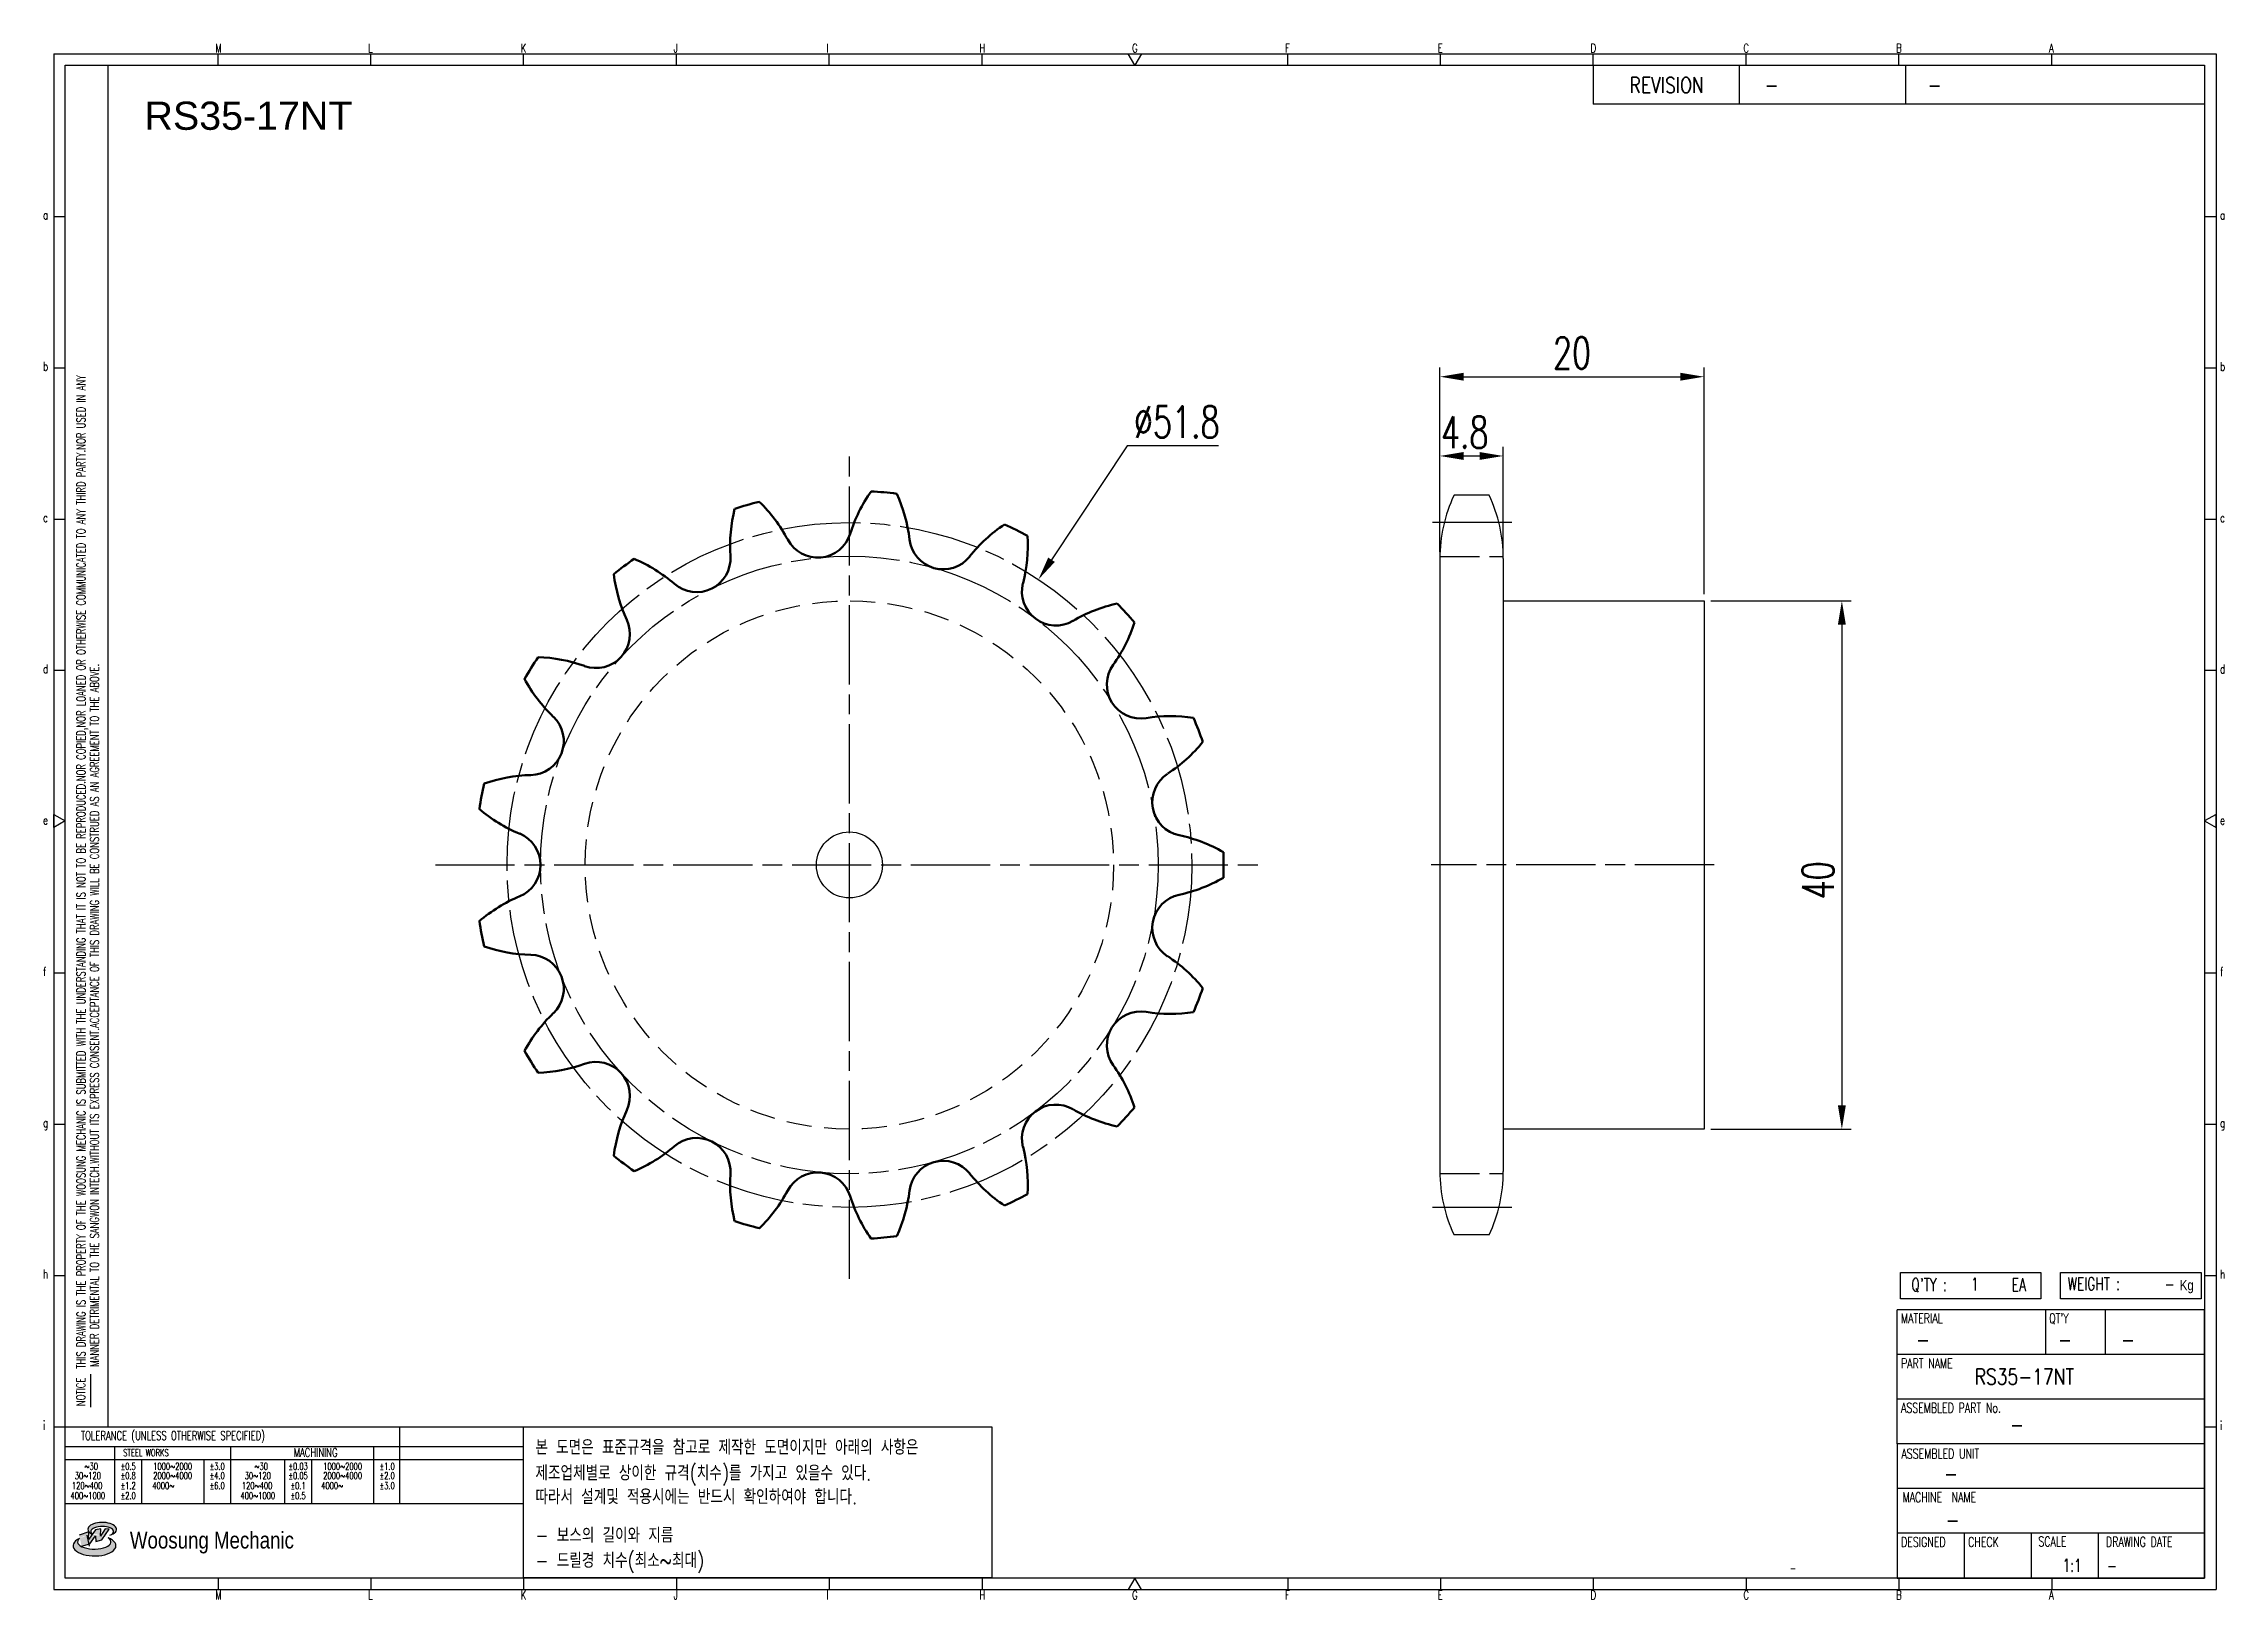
# Model space of a CAD drawing. Header units: millimetres. Extents: x -44811 to -44646, y 1097 to 1215.
import ezdxf
from ezdxf.enums import TextEntityAlignment as Align

# ---------------------------------------------------------------- set-up
doc = ezdxf.new("R2010")
doc.units = ezdxf.units.MM
for name, pattern in [('AM_ISO02W050', [7.5, 6, -1.5]), ('AM_ISO02W050x2', [3.75, 3, -0.75]), ('AM_ISO08W050', [18, 12, -1.5, 3, -1.5]), ('AM_ISO08W050x2', [9, 6, -0.75, 1.5, -0.75]), ('HIDDEN', [9.525, 6.35, -3.175])]:
    doc.linetypes.add(name, pattern=pattern)
for name, color, linetype, lineweight in [('AM_0N', 7, 'Continuous', 50), ('AM_3N', 6, 'AM_ISO02W050', 25), ('AM_7', 4, 'AM_ISO08W050', 25), ('AM_7N', 4, 'AM_ISO08W050', 25)]:
    doc.layers.add(name, color=color, linetype=linetype, lineweight=lineweight)
for name, color, linetype in [('HL', 2, 'HIDDEN'), ('S-DIM', 7, 'Continuous'), ('TITLE', 7, 'Continuous'), ('도면레이아웃', 7, 'Continuous')]:
    doc.layers.add(name, color=color, linetype=linetype)
doc.styles.add('HAN', font='ROMANS.shx', dxfattribs={"width": 0.7, "bigfont": 'whgtxt.shx'})
doc.styles.add('HKD_ST2', font='romans.shx', dxfattribs={"width": 0.7, "height": 4, "bigfont": '@extfont2.shx'})
doc.styles.add('HSG', font='SIMPLEX.shx', dxfattribs={"width": 0.7, "bigfont": 'HSG.shx'})
doc.styles.add('ROMANS', font='romans.shx', dxfattribs={"width": 0.7, "bigfont": 'whgtxt.shx'})
doc.styles.add('SLDTEXTSTYLE4', font='arial.ttf', dxfattribs={"width": 0.8})
doc.styles.get("Standard").update_dxf_attribs({"font": 'arial.ttf'})
doc.dimstyles.new('APP3', dxfattribs={"dimtxt": 2.4, "dimasz": 1.8, "dimexe": 0.7, "dimexo": 0.5, "dimgap": 0.6, "dimtad": 1, "dimtoh": 1, "dimdec": 1, "dimrnd": 0.01, "dimzin": 9, "dimdsep": 46, "dimtxsty": 'HSG', "dimcen": 0, "dimclrd": 1, "dimclre": 1, "dimclrt": 256, "dimazin": 2, "dimtp": 1, "dimtm": 1, "dimtfac": 0.5, "dimtdec": 1, "dimtofl": 0, "dimtmove": 0, "dimatfit": 3, "dimfxl": 0, "dimtvp": 1, "dimtolj": 2, "dimlwd": -1, "dimlwe": -1, "dimarcsym": 0})
doc.dimstyles.new('APP3$0', dxfattribs={"dimtxt": 2.4, "dimasz": 1.8, "dimexe": 0.7, "dimexo": 0.5, "dimgap": 0.6, "dimtad": 1, "dimtoh": 1, "dimdec": 1, "dimrnd": 0.01, "dimzin": 9, "dimdsep": 46, "dimtxsty": 'HSG', "dimcen": 0, "dimclrd": 1, "dimclre": 1, "dimclrt": 256, "dimazin": 2, "dimtp": 1, "dimtm": 1, "dimtfac": 0.5, "dimtdec": 1, "dimtofl": 0, "dimtmove": 0, "dimatfit": 3, "dimfxl": 0, "dimtvp": 1, "dimtolj": 2, "dimlwd": -1, "dimlwe": -1, "dimarcsym": 0})

# ---------------------------------------------------------------- blocks, each defined once
blk = doc.blocks.new('SUYWSHJH')
at = {"layer": '도면레이아웃'}
h = blk.add_hatch(color=10, dxfattribs=at)
h.paths.add_polyline_path([(1.544, 35.177), (1.554, 34.966), (1.779, 35.034), (2.054, 35.422), (1.908, 35.446), (1.728, 35.167), (1.741, 35.439), (1.547, 35.405), (1.292, 35.041), (1.295, 35.33), (0.943, 35.208), (1.03, 34.8), (1.336, 34.885)])
edge = h.paths.add_edge_path()
edge.add_ellipse((1.795, 35.421), major_axis=(-0.53, 0), ratio=0.487785, start_angle=122.36065, end_angle=403.39574)
edge.add_line((1.411, 35.244), (1.419, 35.261))
edge.add_ellipse((1.798, 35.344), major_axis=(-0.423, 0), ratio=0.444396, start_angle=131.58977, end_angle=386.19408, ccw=False)
edge = h.paths.add_edge_path()
edge.add_ellipse((1.512, 34.815), major_axis=(-0.793, 0), ratio=0.480113, start_angle=314.67633, end_angle=590.85213)
edge.add_ellipse((1.501, 34.958), major_axis=(-0.62, 0), ratio=0.43311, start_angle=331.7024, end_angle=574.42495, ccw=False)
for p, q in [((0, 90.118), (80.15, 90.118)), ((0, 90.118), (0, 33.191)), ((6.089, 89.693), (6.089, 90.118)), ((11.753, 89.693), (11.753, 90.118)), ((17.418, 89.693), (17.418, 90.118)), ((23.082, 89.693), (23.082, 90.118)), ((28.746, 89.693), (28.746, 90.118)), ((34.411, 89.693), (34.411, 90.118)), ((45.739, 89.693), (45.739, 90.118)), ((51.404, 89.693), (51.404, 90.118)), ((57.068, 89.693), (57.068, 90.118)), ((62.732, 89.693), (62.732, 90.118)), ((68.397, 89.693), (68.397, 90.118)), ((74.061, 89.693), (74.061, 90.118)), ((80.15, 90.118), (80.15, 33.191)), ((0, 84.085), (0.425, 84.085)), ((79.725, 84.085), (80.15, 84.085)), ((0, 78.478), (0.425, 78.478)), ((79.725, 78.478), (80.15, 78.478)), ((0, 72.87), (0.425, 72.87)), ((79.725, 72.87), (80.15, 72.87)), ((0, 67.262), (0.425, 67.262)), ((79.725, 67.262), (80.15, 67.262)), ((0, 56.047), (0.425, 56.047)), ((79.725, 56.047), (80.15, 56.047)), ((0, 50.439), (0.425, 50.439)), ((79.725, 50.439), (80.15, 50.439)), ((0, 44.832), (0.425, 44.832)), ((79.725, 44.832), (80.15, 44.832)), ((1.377, 39.947), (1.377, 41.174)), ((0, 39.224), (0.425, 39.224)), ((79.725, 39.224), (80.15, 39.224)), ((0, 33.191), (80.15, 33.191)), ((6.089, 33.616), (6.089, 33.191)), ((11.753, 33.616), (11.753, 33.191)), ((17.418, 33.616), (17.418, 33.191)), ((23.082, 33.616), (23.082, 33.191)), ((28.746, 33.616), (28.746, 33.191)), ((34.411, 33.616), (34.411, 33.191)), ((45.739, 33.616), (45.739, 33.191)), ((51.404, 33.616), (51.404, 33.191)), ((57.068, 33.616), (57.068, 33.191)), ((62.732, 33.616), (62.732, 33.191)), ((68.397, 33.616), (68.397, 33.191)), ((74.061, 33.616), (74.061, 33.191))]:
    blk.add_line(p, q)
at = {"color": 2}
for p, q in [((2.017, 39.224), (2.017, 89.693)), ((0.425, 39.224), (17.418, 39.224)), ((12.816, 39.224), (12.816, 36.382)), ((17.418, 33.616), (17.418, 39.224)), ((0.425, 38.487), (17.418, 38.487)), ((0.425, 38.012), (17.418, 38.012)), ((2.257, 38.487), (2.257, 36.382)), ((3.257, 38.012), (3.257, 36.382)), ((5.557, 38.012), (5.557, 36.382)), ((6.557, 38.5), (6.557, 36.382)), ((8.557, 38.012), (8.557, 36.382)), ((9.557, 38.026), (9.557, 36.382)), ((11.857, 38.487), (11.857, 36.382)), ((0.425, 36.382), (17.418, 36.382))]:
    blk.add_line(p, q, dxfattribs=at)
at = {"color": 6, "ltscale": 0.5}
for p, q in [((57.068, 89.693), (57.068, 88.246)), ((62.47, 89.693), (62.47, 88.246)), ((68.635, 89.693), (68.635, 88.246)), ((79.725, 88.246), (57.068, 88.246)), ((68.336, 38.59), (68.336, 43.563)), ((79.725, 43.563), (68.336, 43.563)), ((73.827, 43.563), (73.827, 41.905)), ((76.037, 43.563), (76.037, 41.905)), ((79.725, 38.59), (79.725, 43.563)), ((79.725, 41.905), (68.336, 41.905)), ((79.725, 40.248), (68.336, 40.248)), ((68.336, 38.59), (68.336, 33.616)), ((79.725, 38.59), (68.336, 38.59)), ((79.725, 33.616), (79.725, 38.59)), ((79.725, 36.932), (68.336, 36.932)), ((79.725, 35.274), (68.336, 35.274)), ((70.822, 33.616), (70.822, 35.274)), ((73.309, 33.616), (73.309, 35.274)), ((75.796, 33.616), (75.796, 35.274)), ((68.336, 33.616), (79.725, 33.616))]:
    blk.add_line(p, q, dxfattribs=at)
for points in [[(40.075, 89.693), (39.83, 90.118), (40.32, 90.118)], [(0.425, 89.693), (79.725, 89.693), (79.725, 33.616), (0.425, 33.616)], [(0.425, 61.679), (0, 61.433), (0, 61.924)], [(79.725, 61.679), (80.15, 61.433), (80.15, 61.924)], [(40.075, 33.616), (39.83, 33.191), (40.32, 33.191)]]:
    blk.add_lwpolyline(points, close=True)
at = {"layer": 'TITLE', "color": 20}
for p, q in [((68.449, 43.961), (68.449, 44.936)), ((68.449, 44.936), (73.654, 44.936)), ((73.654, 44.936), (73.654, 43.961)), ((74.39, 43.961), (74.39, 44.936)), ((74.39, 44.936), (79.595, 44.936)), ((79.595, 44.936), (79.595, 43.961)), ((73.654, 43.961), (68.449, 43.961)), ((79.595, 43.961), (74.39, 43.961))]:
    blk.add_line(p, q, dxfattribs=at)
at = {"layer": '도면레이아웃'}
for p, q in [((1.295, 35.33), (0.943, 35.208)), ((1.03, 34.8), (1.336, 34.885)), ((1.224, 35.208), (1.311, 34.8)), ((1.224, 35.208), (1.224, 35.208)), ((1.547, 35.405), (1.292, 35.041)), ((1.292, 35.041), (1.295, 35.33)), ((1.336, 34.885), (1.544, 35.177)), ((1.419, 35.261), (1.411, 35.244)), ((1.544, 35.177), (1.554, 34.966)), ((1.741, 35.439), (1.547, 35.405)), ((1.554, 34.966), (1.779, 35.034)), ((1.908, 35.446), (1.728, 35.167)), ((1.728, 35.167), (1.741, 35.439)), ((1.779, 35.034), (2.054, 35.422)), ((2.054, 35.422), (1.908, 35.446))]:
    blk.add_line(p, q, dxfattribs=at)
for centre, major_axis, ratio, start_param, end_param in [((1.795, 35.421), (-0.53, 0), 0.487785, 2.135596, 7.040584), ((1.512, 34.815), (-0.793, 0), 0.480113, 5.492138, 10.312315), ((1.501, 34.958), (-0.62, 0), 0.43311, 5.789299, 10.025607), ((1.798, 35.344), (-0.423, 0), 0.444396, 2.296675, 6.740358)]:
    blk.add_ellipse(centre, major_axis=major_axis, ratio=ratio, start_param=start_param, end_param=end_param, dxfattribs=at)
at = {"color": 4, "style": 'HKD_ST2', "width": 0.7}
for s, p in [('M', (5.988, 90.164)), ('L', (11.652, 90.164)), ('K', (17.316, 90.164)), ('J', (22.981, 90.164)), ('I', (28.645, 90.164)), ('H', (34.309, 90.164)), ('G', (39.974, 90.164)), ('F', (45.638, 90.164)), ('E', (51.302, 90.164)), ('D', (56.967, 90.164)), ('C', (62.631, 90.164)), ('B', (68.295, 90.164)), ('A', (73.96, 90.164)), ('a', (-0.395, 83.976)), ('a', (80.305, 83.97)), ('b', (-0.395, 78.368)), ('b', (80.305, 78.362)), ('c', (-0.395, 72.76)), ('c', (80.305, 72.754)), ('d', (-0.395, 67.153)), ('d', (80.305, 67.147)), ('e', (-0.395, 61.545)), ('e', (80.305, 61.539)), ('f', (-0.395, 55.937)), ('f', (80.305, 55.931)), ('g', (-0.395, 50.33)), ('g', (80.305, 50.324)), ('h', (-0.395, 44.722)), ('h', (80.305, 44.716)), ('i', (-0.395, 39.114)), ('i', (80.305, 39.108)), ('M', (5.988, 32.824)), ('L', (11.652, 32.824)), ('K', (17.316, 32.824)), ('J', (22.981, 32.824)), ('I', (28.645, 32.824)), ('H', (34.309, 32.824)), ('G', (39.974, 32.824)), ('F', (45.638, 32.824)), ('E', (51.302, 32.824)), ('D', (56.967, 32.824)), ('C', (62.631, 32.824)), ('B', (68.295, 32.824)), ('A', (73.96, 32.824))]:
    blk.add_text(s, height=0.326, dxfattribs=at).set_placement(p)
for s, height, style, width, p in [('REVISION', 0.5806, 'HAN', 0.8, (58.415, 88.664)), ('-', 0.581, 'HAN', 0.8, (63.426, 88.664)), ('-', 0.581, 'HAN', 0.8, (69.468, 88.664)), ("Q'TY : ", 0.4746, 'HKD_ST2', 0.7, (68.857, 44.253)), ('1', 0.475, 'HKD_ST2', 0.7, (71.071, 44.275)), ('EA', 0.4746, 'HKD_ST2', 0.7, (72.578, 44.253)), ('WEIGHT : ', 0.4746, 'HKD_ST2', 0.7, (74.65, 44.286)), ('-', 0.581, 'HAN', 0.8, (69.029, 42.157)), ('-', 0.581, 'HAN', 0.8, (74.289, 42.157)), ('-', 0.581, 'HAN', 0.8, (76.623, 42.157)), ('-', 0.581, 'HAN', 0.8, (72.515, 39.013)), ('-', 0.581, 'HAN', 0.8, (70.067, 37.189)), ('-', 0.581, 'HAN', 0.8, (70.126, 35.48)), ('1:1', 0.4746, 'HKD_ST2', 0.7, (74.458, 33.848)), ('-', 0.475, 'HKD_ST2', 0.7, (76.112, 33.837))]:
    blk.add_text(s, height=height, dxfattribs=dict(style=style, width=width)).set_placement(p)
at = {"color": 1, "style": 'HKD_ST2', "width": 0.7}
for s, p in [(' THIS DRAWING IS THE PROPERTY OF THE WOOSUNG MECHANIC IS SUBMITTED WITH THE UNDERSTANDING THAT IT IS NOT TO BE REPRODUCED.NOR COPIED,NOR LOANED OR OTHERWISE COMMUNICATED TO ANY THIRD PARTY.NOR USED IN ANY', (1.173, 41.217)), ('MANNER DETRIMENTAL TO THE SANGWON INTECH.WITHOUT ITS EXPRESS CONSENT.ACCEPTANCE OF THIS DRAWING WILL BE CONSTRUED AS AN AGREEMENT TO THE ABOVE.', (1.672, 41.447))]:
    blk.add_text(s, height=0.326266, rotation=90, dxfattribs=at).set_placement(p)
at = {"style": 'HKD_ST2', "width": 0.7}
blk.add_text('-', height=0.475, dxfattribs=at).set_placement((78.613, 44.286), align=Align.RIGHT)
at = {"color": 4, "style": 'HKD_ST2', "width": 0.7}
for s, height, p in [('MATERIAL', 0.3651, (68.474, 43.425)), ("QT'Y", 0.3651, (73.965, 43.425)), ('PART NAME', 0.3651, (68.474, 41.756)), ('ASSEMBLED PART No.', 0.36511, (68.474, 40.109)), ('ASSEMBLED UNIT', 0.36511, (68.49, 38.408)), ('MACHINE  NAME', 0.36511, (68.532, 36.794)), ('DESIGNED', 0.3651, (68.474, 35.136)), ('CHECK', 0.3651, (70.961, 35.136)), ('SCALE', 0.3651, (73.566, 35.153)), ('DRAWING DATE', 0.36511, (76.071, 35.141))]:
    blk.add_text(s, height=height, dxfattribs=at).set_placement(p, align=Align.TOP_LEFT)
at = {"style": 'HKD_ST2', "width": 0.7}
blk.add_text('NOTICE', height=0.3263, rotation=90, dxfattribs=at).set_placement((1.163, 39.988))
for s, height, style, width, p in [('TOLERANCE (UNLESS OTHERWISE SPECIFIED)', 0.32627, 'HKD_ST2', 0.7, (4.417, 38.896)), ('-', 0.326, 'ROMANS', 0.65, (64.469, 33.975))]:
    blk.add_text(s, height=height, dxfattribs=dict(style=style, width=width)).set_placement(p, align=Align.MIDDLE_CENTER)
at = {"color": 4, "style": 'HKD_ST2', "width": 0.7}
for s, height, p in [('STEEL WORKS', 0.26101, (3.416, 38.268)), ('MACHINING', 0.3263, (9.707, 38.27)), ('%%P0.5', 0.261, (2.757, 37.762)), ('%%P0.8', 0.261, (2.757, 37.411)), ('%%P3.0', 0.261, (6.057, 37.762)), ('%%P4.0', 0.261, (6.057, 37.411)), ('%%P0.03', 0.261, (9.057, 37.762)), ('%%P0.05', 0.261, (9.057, 37.411)), ('%%P1.0', 0.261, (12.357, 37.762)), ('%%P2.0', 0.261, (12.357, 37.411)), ('%%P1.2', 0.261, (2.757, 37.045)), ('%%P2.0', 0.261, (2.757, 36.67)), ('%%P6.0', 0.261, (6.057, 37.045)), ('%%P0.1', 0.261, (9.057, 37.045)), ('%%P0.5', 0.261, (9.057, 36.67)), ('%%P3.0', 0.261, (12.357, 37.045))]:
    blk.add_text(s, height=height, dxfattribs=at).set_placement(p, align=Align.MIDDLE)
for s, height, p in [('30%%126120', 0.261, (1.263, 37.411)), ('%%12630', 0.261, (1.389, 37.762)), ('2000%%1264000', 0.26101, (4.407, 37.411)), ('1000%%1262000', 0.26101, (4.407, 37.762)), ('30%%126120', 0.261, (7.563, 37.411)), ('%%12630', 0.261, (7.689, 37.762)), ('2000%%1264000', 0.26101, (10.707, 37.411)), ('1000%%1262000', 0.26101, (10.707, 37.762)), ('400%%1261000', 0.26101, (1.263, 36.67)), ('120%%126400', 0.26101, (1.237, 37.045)), ('4000%%126', 0.261, (4.061, 37.045)), ('400%%1261000', 0.26101, (7.563, 36.67)), ('120%%126400', 0.26101, (7.537, 37.045)), ('4000%%126', 0.261, (10.321, 37.045))]:
    blk.add_text(s, height=height, dxfattribs=at).set_placement(p, align=Align.MIDDLE_CENTER)
at = {"color": 1, "style": 'SLDTEXTSTYLE4', "width": 0.8}
blk.add_text('Woosung Mechanic', height=0.61957, dxfattribs=at).set_placement((2.822, 34.711))
at = {"layer": 'TITLE', "width": 0.8}
blk.add_text('Kg', height=0.3789, dxfattribs=at).set_placement((78.807, 44.286))
blk = doc.blocks.new('*D183')
at = {"layer": 'Defpoints', "color": 0, "transparency": 16777216}
for p in [(-44685.09, 1172.4), (-44685.09, 1132.4), (-44674.66, 1132.4)]:
    blk.add_point(p, dxfattribs=at)
at = {"layer": 'S-DIM', "color": 1, "transparency": 16777216}
for p, q in [((-44684.59, 1172.4), (-44673.96, 1172.4)), ((-44674.66, 1170.6), (-44674.66, 1134.2)), ((-44684.59, 1132.4), (-44673.96, 1132.4))]:
    blk.add_line(p, q, dxfattribs=at)
for points in [[(-44674.96, 1170.6), (-44674.36, 1170.6), (-44674.66, 1172.4)], [(-44674.96, 1134.2), (-44674.36, 1134.2), (-44674.66, 1132.4)]]:
    blk.add_solid(points, dxfattribs=at)
at = {"layer": 'S-DIM', "transparency": 16777216, "insert": (-44676.46, 1151.24), "char_height": 2.4, "attachment_point": 5, "rotation": 90, "style": 'HSG'}
blk.add_mtext('\\A2;40', dxfattribs=at)
blk = doc.blocks.new('*D184')
at = {"layer": 'Defpoints', "color": 0, "transparency": 16777216}
for p in [(-44700.29, 1183.36), (-44705.09, 1175.59), (-44700.29, 1175.59)]:
    blk.add_point(p, dxfattribs=at)
at = {"layer": 'S-DIM', "color": 1, "transparency": 16777216}
for p, q in [((-44705.09, 1176.09), (-44705.09, 1184.06)), ((-44700.29, 1176.09), (-44700.29, 1184.06)), ((-44703.29, 1183.36), (-44702.09, 1183.36))]:
    blk.add_line(p, q, dxfattribs=at)
for points in [[(-44703.29, 1183.66), (-44703.29, 1183.06), (-44705.09, 1183.36)], [(-44702.09, 1183.66), (-44702.09, 1183.06), (-44700.29, 1183.36)]]:
    blk.add_solid(points, dxfattribs=at)
at = {"layer": 'S-DIM', "transparency": 16777216, "insert": (-44703.21, 1185.16), "char_height": 2.4, "attachment_point": 5, "style": 'HSG'}
blk.add_mtext('\\A2;4.8', dxfattribs=at)
blk = doc.blocks.new('*D185')
at = {"layer": 'Defpoints', "color": 0, "transparency": 16777216}
for p in [(-44685.09, 1189.36), (-44705.09, 1175.59), (-44685.09, 1172.4)]:
    blk.add_point(p, dxfattribs=at)
at = {"layer": 'S-DIM', "color": 1, "transparency": 16777216}
for p, q in [((-44705.09, 1176.09), (-44705.09, 1190.06)), ((-44703.29, 1189.36), (-44686.89, 1189.36)), ((-44685.09, 1172.9), (-44685.09, 1190.06))]:
    blk.add_line(p, q, dxfattribs=at)
for points in [[(-44703.29, 1189.66), (-44703.29, 1189.06), (-44705.09, 1189.36)], [(-44686.89, 1189.66), (-44686.89, 1189.06), (-44685.09, 1189.36)]]:
    blk.add_solid(points, dxfattribs=at)
at = {"layer": 'S-DIM', "transparency": 16777216, "insert": (-44695.09, 1191.16), "char_height": 2.4, "attachment_point": 5, "style": 'HSG'}
blk.add_mtext('\\A2;20', dxfattribs=at)
blk = doc.blocks.new('*D186')
at = {"layer": 'Defpoints', "color": 0, "transparency": 16777216}
for p in [(-44735.48, 1174.01), (-44764.1, 1130.79)]:
    blk.add_point(p, dxfattribs=at)
at = {"layer": 'S-DIM', "color": 1, "transparency": 16777216}
for p, q in [((-44728.77, 1184.14), (-44734.49, 1175.51)), ((-44721.85, 1184.14), (-44728.77, 1184.14))]:
    blk.add_line(p, q, dxfattribs=at)
blk.add_solid([(-44734.74, 1175.67), (-44734.24, 1175.34), (-44735.48, 1174.01)], dxfattribs=at)
at = {"layer": 'S-DIM', "transparency": 16777216, "insert": (-44725.01, 1185.94), "char_height": 2.4, "attachment_point": 5, "style": 'HSG'}
blk.add_mtext('\\A2;∅51.8', dxfattribs=at)

msp = doc.modelspace()

# ---------------------------------------------------------------- linework, layer by layer
for p, q in [((-44701.36, 1180.39), (-44704.02, 1180.39)), ((-44705.09, 1175.59), (-44705.09, 1129.2)), ((-44700.29, 1175.59), (-44700.29, 1129.2)), ((-44700.29, 1172.4), (-44685.09, 1172.4)), ((-44685.09, 1172.4), (-44685.09, 1132.4)), ((-44685.09, 1132.4), (-44700.29, 1132.4)), ((-44701.36, 1124.4), (-44704.02, 1124.4))]:
    msp.add_line(p, q)
at = {"color": 4}
msp.add_lwpolyline([(-44774.45, 1109.88), (-44739, 1109.88), (-44739, 1098.43), (-44774.45, 1098.43)], close=True, dxfattribs=at)
msp.add_circle((-44749.79, 1152.4), 2.5)
for centre, start, end in [((-44693.79, 1175.59), 154.8633, 180), ((-44711.59, 1175.59), 0, 25.1367), ((-44693.79, 1129.2), 180, 205.1367), ((-44711.59, 1129.2), 334.8633, 0)]:
    msp.add_arc(centre, 11.3, start, end)
at = {"layer": 'AM_0N'}
for centre, radius, start, end in [((-44738.68, 1174.01), 11.58, 144.8183, 162.6471), ((-44749.79, 1152.4), 28.33, 82.7369, 86.6749), ((-44756.74, 1175.68), 11.58, 6.7647, 24.5934), ((-44747.24, 1176.56), 11.58, 165.9948, 183.8235), ((-44749.79, 1152.4), 28.33, 103.9133, 107.8514), ((-44764.69, 1171.6), 11.58, 27.9412, 45.7699), ((-44752.19, 1178.23), 2.57, 207.9412, 342.6471), ((-44731.63, 1168.54), 11.58, 123.6419, 141.4706), ((-44749.79, 1152.4), 28.33, 61.5604, 65.4984), ((-44747.86, 1176.62), 11.58, 345.5882, 3.417), ((-44749.79, 1152.4), 28.33, 125.0898, 129.0279), ((-44770.62, 1164.92), 11.58, 49.1176, 66.9464), ((-44761.36, 1175.62), 2.57, 229.1176, 3.8235), ((-44742.69, 1177.35), 2.57, 186.7647, 321.4706), ((-44756.14, 1175.85), 11.58, 187.1713, 205), ((-44734.16, 1173.1), 2.57, 165.5882, 300.2941), ((-44727.02, 1160.88), 11.58, 102.4654, 120.2941), ((-44749.79, 1152.4), 28.33, 40.3839, 44.322), ((-44768.97, 1169.88), 2.57, 250.2941, 25), ((-44739.24, 1174.29), 11.58, 324.4118, 342.2405), ((-44749.79, 1152.4), 28.33, 146.2663, 150.2043), ((-44773.74, 1156.56), 11.58, 70.2941, 88.1228), ((-44727.73, 1166.05), 2.57, 144.4118, 279.1176), ((-44764.19, 1171.98), 11.58, 208.3478, 226.1765), ((-44773.98, 1161.77), 2.57, 271.4706, 46.1765), ((-44725.49, 1152.09), 11.58, 81.2889, 99.1176), ((-44749.79, 1152.4), 28.33, 19.2074, 23.1455), ((-44732.04, 1169), 11.58, 303.2353, 321.064), ((-44773.62, 1147.63), 11.58, 91.4706, 109.2993), ((-44724.29, 1157.16), 2.57, 123.2353, 257.9412), ((-44749.79, 1152.4), 28.33, 167.4427, 171.3808), ((-44770.29, 1165.45), 11.58, 229.5242, 247.3529), ((-44775.74, 1152.4), 2.57, 292.6471, 67.3529), ((-44727.25, 1143.33), 11.58, 60.1125, 77.9412), ((-44749.79, 1152.4), 28.33, 358.031, 1.969), ((-44727.25, 1161.47), 11.58, 282.0588, 299.8875), ((-44770.29, 1139.34), 11.58, 112.6471, 130.4758), ((-44724.29, 1147.63), 2.57, 102.0588, 236.7647), ((-44749.79, 1152.4), 28.33, 188.6192, 192.5573), ((-44773.62, 1157.17), 11.58, 250.7007, 268.5294), ((-44773.98, 1143.03), 2.57, 313.8235, 88.5294), ((-44732.04, 1135.8), 11.58, 38.936, 56.7647), ((-44749.79, 1152.4), 28.33, 336.8545, 340.7926), ((-44764.19, 1132.82), 11.58, 133.8235, 151.6522), ((-44727.73, 1138.74), 2.57, 80.8824, 215.5882), ((-44725.49, 1152.71), 11.58, 260.8824, 278.7111), ((-44749.79, 1152.4), 28.33, 209.7957, 213.7337), ((-44768.97, 1134.92), 2.57, 335, 109.7059), ((-44773.74, 1148.24), 11.58, 271.8772, 289.7059), ((-44739.24, 1130.51), 11.58, 17.7595, 35.5882), ((-44734.16, 1131.69), 2.57, 59.7059, 194.4118), ((-44756.14, 1128.94), 11.58, 155, 172.8287), ((-44727.02, 1143.91), 11.58, 239.7059, 257.5346), ((-44749.79, 1152.4), 28.33, 315.678, 319.6161), ((-44770.62, 1139.87), 11.58, 293.0536, 310.8824), ((-44761.36, 1129.17), 2.57, 356.1765, 130.8824), ((-44747.86, 1128.17), 11.58, 356.583, 14.4118), ((-44749.79, 1152.4), 28.33, 230.9721, 234.9102), ((-44742.69, 1127.44), 2.57, 38.5294, 173.2353), ((-44747.24, 1128.23), 11.58, 176.1765, 194.0052), ((-44764.69, 1133.19), 11.58, 314.2301, 332.0588), ((-44752.19, 1126.56), 2.57, 17.3529, 152.0588), ((-44756.74, 1129.11), 11.58, 335.4066, 353.2353), ((-44731.63, 1136.26), 11.58, 218.5294, 236.3581), ((-44738.68, 1130.78), 11.58, 197.3529, 215.1817), ((-44749.79, 1152.4), 28.33, 294.5016, 298.4396), ((-44749.79, 1152.4), 28.33, 252.1486, 256.0867), ((-44749.79, 1152.4), 28.33, 273.3251, 277.2631)]:
    msp.add_arc(centre, radius, start, end, dxfattribs=at)
at = {"layer": 'AM_3N', "linetype": 'AM_ISO02W050x2'}
for p, q in [((-44705.09, 1175.75), (-44700.3, 1175.75)), ((-44705.09, 1129.04), (-44700.3, 1129.04))]:
    msp.add_line(p, q, dxfattribs=at)
at = {"layer": 'AM_7', "linetype": 'AM_ISO08W050x2'}
for p, q in [((-44699.64, 1178.32), (-44705.75, 1178.32)), ((-44684.32, 1152.4), (-44705.75, 1152.4)), ((-44699.64, 1126.48), (-44705.75, 1126.48))]:
    msp.add_line(p, q, dxfattribs=at)
for radius in [25.92, 23.38]:
    msp.add_circle((-44749.79, 1152.4), radius, dxfattribs=at)
at = {"layer": 'AM_7N', "linetype": 'AM_ISO08W050x2'}
for p, q in [((-44749.79, 1121.06), (-44749.79, 1183.73)), ((-44781.13, 1152.4), (-44718.46, 1152.4))]:
    msp.add_line(p, q, dxfattribs=at)
at = {"layer": 'HL', "ltscale": 0.3}
msp.add_circle((-44749.79, 1152.4), 20, dxfattribs=at)

# ---------------------------------------------------------------- block references
at = {"xscale": 2.04222035466409, "yscale": 2.04222035466409, "zscale": 2.04222035466409}
msp.add_blockref('SUYWSHJH', (-44810.02, 1029.77), dxfattribs=at)

# ---------------------------------------------------------------- texts
at = {"color": 2}
msp.add_text('RS35-17NT', height=2.134, dxfattribs=at).set_placement((-44803.15, 1208.05))
at = {"style": 'HAN', "width": 0.8}
msp.add_text('RS35-17NT', height=1.186, dxfattribs=at).set_placement((-44664.6, 1113.07))
at = {"color": 4, "style": 'HAN', "width": 0.8}
for s, p in [('본 도면은 표준규격을 참고로 제작한 도면이지만 아래의 사항은', (-44773.56, 1107.76)), ('제조업체별로 상이한 규격(치수)를 가지고 있을수 있다.', (-44773.56, 1105.81)), ('따라서 설계및 적용시에는 반드시 확인하여야 합니다.', (-44773.56, 1104.01)), ('- 보스의 길이와 지름', (-44773.56, 1101.1)), ('- 드릴경 치수(최소~최대)', (-44773.56, 1099.19))]:
    msp.add_text(s, height=1.1219, dxfattribs=at).set_placement(p)

# ---------------------------------------------------------------- dimensions: what is measured, and where the dimension line sits
at = {"layer": 'S-DIM'}
dim = msp.add_linear_dim(base=(-44685.09, 1189.36), p1=(-44705.09, 1175.59), p2=(-44685.09, 1172.4), dimstyle='APP3$0', dxfattribs=at)
dim.commit()
dim.dimension.update_dxf_attribs({"geometry": '*D185', "text_midpoint": (-44695.09, 1191.16)})
dim = msp.add_diameter_dim_2p(p1=(-44764.1, 1130.79), p2=(-44735.48, 1174.01), dimstyle='APP3', dxfattribs=at)
dim.commit()
dim.dimension.update_dxf_attribs({"geometry": '*D186', "text_midpoint": (-44725.01, 1184.14), "dimtype": 163})
dim = msp.add_linear_dim(base=(-44700.29, 1183.36), p1=(-44705.09, 1175.59), p2=(-44700.29, 1175.59), dimstyle='APP3$0', dxfattribs=at)
dim.commit()
dim.dimension.update_dxf_attribs({"geometry": '*D184', "text_midpoint": (-44703.21, 1183.36), "dimtype": 160})
dim = msp.add_linear_dim(base=(-44674.66, 1132.4), p1=(-44685.09, 1172.4), p2=(-44685.09, 1132.4), angle=90, dimstyle='APP3$0', dxfattribs=at)
dim.commit()
dim.dimension.update_dxf_attribs({"geometry": '*D183', "text_midpoint": (-44674.66, 1151.24), "dimtype": 160})

doc.saveas('drawing.dxf')
